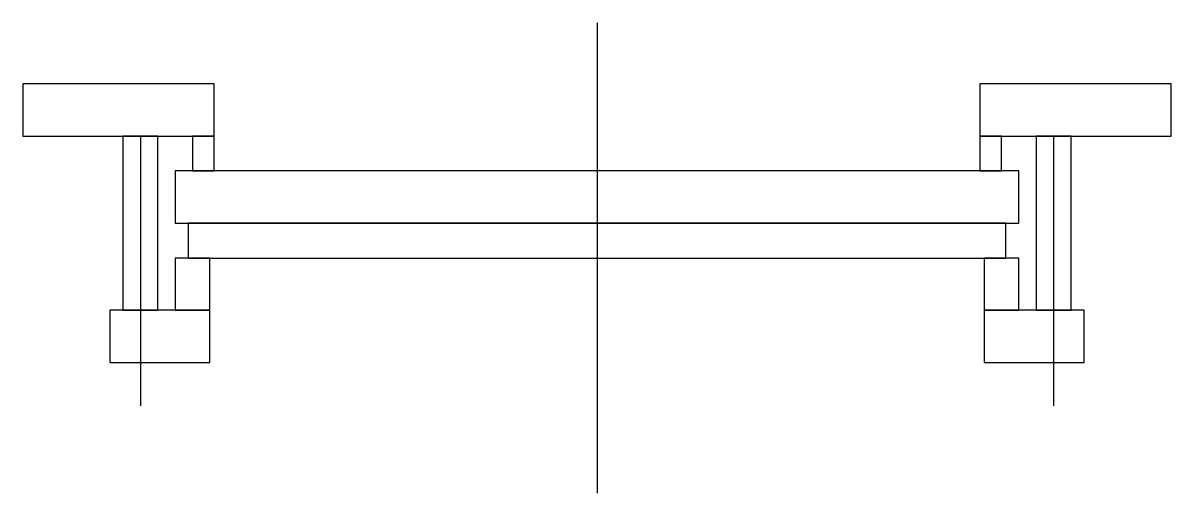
# Model space of a CAD drawing. Extents: x -132 to 132, y -94 to 14.
import ezdxf

# ---------------------------------------------------------------- set-up
doc = ezdxf.new("R2010")
doc.units = 0
for name, color, linetype in [('CUT', 1, 'CONTINUOUS'), ('MARK', 3, 'CONTINUOUS'), ('REF', 8, 'CONTINUOUS')]:
    doc.layers.add(name, color=color, linetype=linetype)

msp = doc.modelspace()

# ---------------------------------------------------------------- linework, layer by layer
at = {"layer": 'CUT'}
for p, q in [((-88, 0), (-132, 0)), ((-132, 0), (-132, -12)), ((-88, -12), (-88, 0)), ((132, 0), (88, 0)), ((88, 0), (88, -12)), ((132, -12), (132, 0)), ((-132, -12), (-88, -12)), ((88, -12), (132, -12)), ((97, -20), (-97, -20)), ((-97, -20), (-97, -32)), ((97, -32), (97, -20)), ((-97, -32), (97, -32)), ((-89, -52), (-112, -52)), ((-112, -52), (-112, -64)), ((-89, -64), (-89, -52)), ((112, -52), (89, -52)), ((89, -52), (89, -64)), ((112, -64), (112, -52)), ((-112, -64), (-89, -64)), ((89, -64), (112, -64))]:
    msp.add_line(p, q, dxfattribs=at)
at = {"layer": 'MARK'}
for p, q in [((-105, -12), (-105, -74)), ((-88, -12), (-93, -12)), ((-93, -12), (-93, -20)), ((-88, -20), (-88, -12)), ((93, -12), (88, -12)), ((88, -12), (88, -20)), ((93, -20), (93, -12)), ((105, -12), (105, -74)), ((-93, -20), (-88, -20)), ((88, -20), (93, -20)), ((-89, -40), (-97, -40)), ((-97, -40), (-97, -52)), ((-89, -52), (-89, -40)), ((97, -40), (89, -40)), ((89, -40), (89, -52)), ((97, -52), (97, -40)), ((-97, -52), (-89, -52)), ((89, -52), (97, -52))]:
    msp.add_line(p, q, dxfattribs=at)
at = {"layer": 'REF'}
for p, q in [((0, 14), (0, -94)), ((0, 0), (0, 0)), ((0, 0), (0, 0)), ((-101, -12), (-109, -12)), ((-109, -12), (-109, -52)), ((-101, -52), (-101, -12)), ((109, -12), (101, -12)), ((101, -12), (101, -52)), ((109, -52), (109, -12)), ((94, -32), (-94, -32)), ((-94, -32), (-94, -40)), ((94, -40), (94, -32)), ((-94, -40), (94, -40)), ((-109, -52), (-101, -52)), ((101, -52), (109, -52))]:
    msp.add_line(p, q, dxfattribs=at)

doc.saveas('drawing.dxf')
